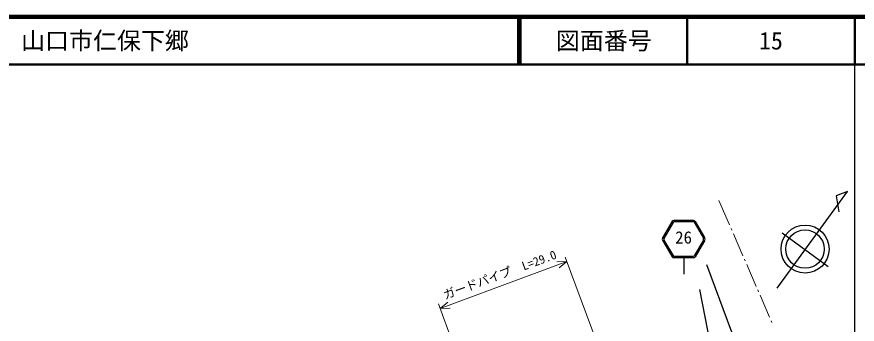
# Model space of a CAD drawing. Units: millimetres, scale not verified. Extents: x 40000 to 680000, y 20000 to 380000.
# Drawn here: x 404138 to 579500, y 315776 to 380000 of the extents above; entities that cross this region are included whole.
import ezdxf
from ezdxf.enums import TextEntityAlignment as Align

# ---------------------------------------------------------------- set-up
doc = ezdxf.new("R2010")
doc.units = ezdxf.units.MM
doc.header["$LTSCALE"] = 1000
for name, color, linetype, lineweight in [('M-BGD', 7, 'Continuous', 25), ('M-BMK-HTXT', 7, 'Continuous', 13), ('M-STR-HTXT', 7, 'Continuous', 13), ('M-STR-STRC', 7, 'Continuous', 25), ('M-TTL', 2, 'Continuous', 140), ('M-TTL-BAND', 7, 'Continuous', 25), ('M-TTL-LINE', 7, 'Continuous', 50)]:
    doc.layers.add(name, color=color, linetype=linetype, lineweight=lineweight)
doc.layers.add('M-TTL-TXT', color=7, linetype='Continuous')
doc.styles.add('ＭＳ ゴシック', font='')
doc.styles.get('ＭＳ ゴシック').set_extended_font_data('MS Gothic')

msp = doc.modelspace()

# ---------------------------------------------------------------- linework, layer by layer
at = {"layer": 'M-BGD'}
for p, q in [((562813, 323299), (577511, 343522)), ((577511, 343522), (575087, 342583)), ((575087, 342583), (575645, 339275)), ((563824, 334861), (573468, 327806))]:
    msp.add_line(p, q, dxfattribs=at)
msp.add_lwpolyline([(550149, 305517), (550004, 305916), (546685, 323042)], dxfattribs=at)
for radius in [5016, 4013]:
    msp.add_circle((568620, 331471), radius, dxfattribs=at)
at = {"layer": 'M-BMK-HTXT'}
for p, q in [((550644, 341624), (552867, 336505)), ((553186, 335772), (553345, 335405)), ((553664, 334671), (555656, 330085)), ((555974, 329351), (556134, 328984)), ((556452, 328250), (558445, 323664)), ((558763, 322931), (558923, 322564)), ((559241, 321830), (561233, 317244)), ((561552, 316510), (561711, 316143))]:
    msp.add_line(p, q, dxfattribs=at)
at = {"layer": 'M-STR-HTXT'}
for p, q in [((525234, 311832), (518596, 329801)), ((492454, 319077), (518943, 328863)), ((518943, 328863), (516836, 328795)), ((518943, 328863), (517298, 327544)), ((498746, 302046), (492107, 320015)), ((492454, 319077), (494099, 320396)), ((492454, 319077), (494561, 319145))]:
    msp.add_line(p, q, dxfattribs=at)
at = {"layer": 'M-STR-STRC'}
for p, q in [((540834, 337192), (538903, 333850)), ((541094, 337042), (539163, 333700)), ((545452, 337060), (547410, 333734)), ((545710, 337212), (547669, 333886)), ((539170, 333316), (541149, 330009)), ((547407, 333350), (545454, 330027)), ((547665, 333198), (545713, 329875)), ((538912, 333162), (540892, 329855)), ((543305, 329620), (543305, 326234)), ((557387, 303341), (548111, 328173))]:
    msp.add_line(p, q, dxfattribs=at)
for points in [[(545335, 337462), (543271, 337445), (541207, 337445)], [(545302, 337162), (543274, 337145), (541243, 337145)], [(545298, 329936), (543302, 329920), (541307, 329920)], [(545338, 329636), (543305, 329620), (541269, 329620)]]:
    msp.add_lwpolyline(points, dxfattribs=at)
for centre, radius, start, end in [((541224, 337019), 427, 92.29572, 156.02366), ((541264, 336955), 191, 96.53703, 152.95737), ((545282, 336972), 191, 27.51575, 83.93609), ((545322, 337036), 427, 24.44946, 88.1774), ((539530, 333514), 711, 151.80974, 209.66878), ((539530, 333514), 412, 151.80974, 209.66878), ((547045, 333545), 412, 330.80435, 28.66338), ((547045, 333545), 711, 330.80435, 28.66338), ((541382, 330221), 612, 216.76349, 259.34701), ((541318, 330123), 203, 214.0004, 273.155), ((545285, 330139), 203, 267.31812, 326.47272), ((545220, 330237), 612, 281.12611, 323.70964)]:
    msp.add_arc(centre, radius, start, end, dxfattribs=at)
at = {"layer": 'M-TTL'}
msp.add_line((680000, 380000), (40000, 380000), dxfattribs=at)
at = {"layer": 'M-TTL-BAND'}
msp.add_line((579000, 20000), (579000, 370000), dxfattribs=at)
at = {"layer": 'M-TTL-LINE'}
for p, q in [((508747, 380000), (508747, 370000)), ((509247, 380000), (509247, 370000)), ((543997, 380000), (543997, 370000)), ((579000, 380000), (579000, 370000)), ((40000, 370000), (680000, 370000))]:
    msp.add_line(p, q, dxfattribs=at)

# ---------------------------------------------------------------- texts
at = {"layer": 'M-STR-HTXT', "style": 'ＭＳ ゴシック'}
msp.add_text('ガードパイプ  L=29.0', height=1833, rotation=20.276, dxfattribs=at).set_placement((505421, 324720), align=Align.BOTTOM_CENTER)
at = {"layer": 'M-STR-STRC', "style": 'ＭＳ ゴシック'}
msp.add_text('26', height=2566, dxfattribs=at).set_placement((541528, 331853), align=Align.BOTTOM_LEFT)
at = {"layer": 'M-TTL-TXT', "style": 'ＭＳ ゴシック'}
msp.add_text('山口市仁保下郷', height=3666, dxfattribs=at).set_placement((405024, 375000), align=Align.MIDDLE_LEFT)
for s, p in [('図面番号', (526622, 375000)), ('15', (561497, 375000))]:
    msp.add_text(s, height=3666, dxfattribs=at).set_placement(p, align=Align.MIDDLE_CENTER)

doc.saveas('drawing.dxf')
